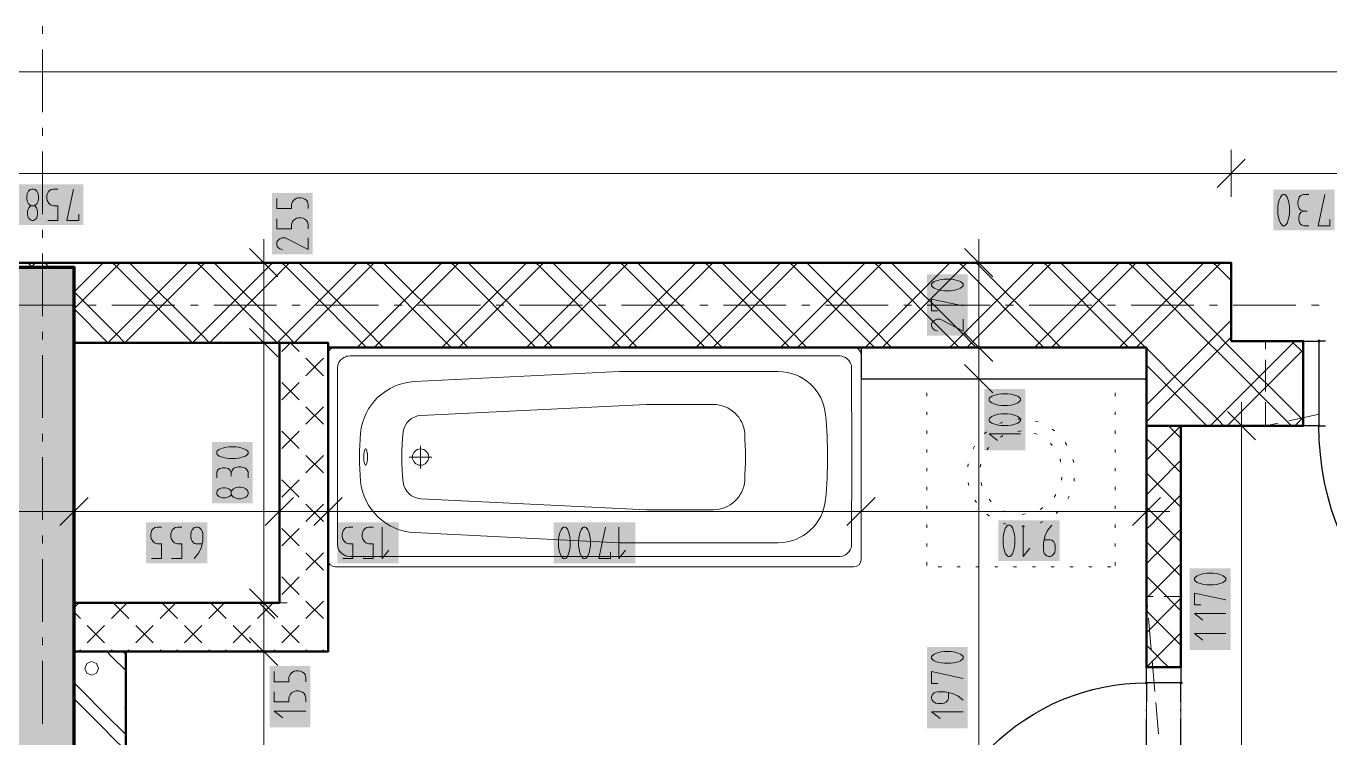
# Model space of a CAD drawing. Header units: millimetres. Extents: x 0 to 594, y 0 to 420.
# Drawn here: x 350.32 to 392.94, y 202.79 to 226.06 of the extents above; entities that cross this region are included whole.
import ezdxf

# ---------------------------------------------------------------- set-up
doc = ezdxf.new("R2010")
doc.units = ezdxf.units.MM
doc.header["$LTSCALE"] = 8
for name, color, linetype in [('PDF_Dvere', 7, 'Continuous'), ('PDF_Instalacni prizdivka do 1m', 7, 'Continuous'), ('PDF_Instalacni prizdivky', 7, 'Continuous'), ('PDF_Koty delkove', 7, 'Continuous'), ('PDF_Osy hlavni', 7, 'Continuous'), ('PDF_Preklady', 7, 'Continuous'), ('PDF_Pricky CP', 7, 'Continuous'), ('PDF_Pricky zdene', 7, 'Continuous'), ('PDF_Sanita', 7, 'Continuous'), ('PDF_Steny akusticke', 7, 'Continuous'), ('PDF_Steny obvodove nosne', 7, 'Continuous')]:
    doc.layers.add(name, color=color, linetype=linetype)

msp = doc.modelspace()

# ---------------------------------------------------------------- linework, layer by layer
at = {"layer": 'PDF_Dvere', "lineweight": 25}
for points in [[(392.067, 215.762), (392.579, 215.762), (392.579, 212.995), (392.067, 212.995)], [(388.07, 205.103), (388.07, 204.59), (386.942, 204.59), (386.942, 205.103)]]:
    msp.add_lwpolyline(points, close=True, dxfattribs=at)
for points in [[(392.795, 215.762), (392.579, 215.762)], [(388.07, 203.973), (388.07, 204.59)], [(386.942, 203.665), (386.942, 203.716)], [(386.942, 202.384), (386.942, 203.409)], [(388.07, 203.665), (388.07, 203.716)], [(388.07, 202.384), (388.07, 203.409)]]:
    msp.add_lwpolyline(points, dxfattribs=at)
for points in [[(401.303, 212.995), (401.804, 212.995), (401.804, 203.77, -0.414213), (392.579, 212.995), (392.795, 212.995)], [(386.942, 197.415), (379.767, 197.415, -0.414214), (386.942, 204.59), (386.942, 203.973)]]:
    msp.add_lwpolyline(points, format="xyb", dxfattribs=at)
at = {"layer": 'PDF_Dvere', "lineweight": 25, "transparency": 33554559}
for points in [[(392.644, 215.762), (392.579, 215.698), (392.579, 215.826), (392.515, 215.762)], [(392.644, 212.995), (392.579, 212.931), (392.579, 213.059), (392.515, 212.995)], [(386.942, 204.526), (386.878, 204.59), (387.006, 204.59), (386.942, 204.654)], [(388.07, 204.526), (388.005, 204.59), (388.134, 204.59), (388.07, 204.654)]]:
    msp.add_solid(points, dxfattribs=at)
at = {"layer": 'PDF_Instalacni prizdivka do 1m', "lineweight": 25}
msp.add_lwpolyline([(386.942, 215.557), (377.615, 215.557), (377.615, 214.532), (386.942, 214.532)], close=True, dxfattribs=at)
at = {"layer": 'PDF_Instalacni prizdivky', "lineweight": 50}
msp.add_lwpolyline([(351.888, 205.615), (351.888, 194.34), (353.579, 194.34), (353.579, 205.615)], close=True, dxfattribs=at)
at = {"layer": 'PDF_Instalacni prizdivky', "lineweight": 9}
for points in [[(353.117, 205.456), (352.958, 205.615)], [(353.579, 204.995), (353.117, 205.456)], [(353.579, 205.517), (353.481, 205.615)], [(352.464, 205.284), (352.309, 205.219), (352.244, 205.064), (352.309, 204.909), (352.464, 204.845), (352.619, 204.909)], [(352.619, 204.909), (352.683, 205.064), (352.619, 205.219), (352.464, 205.284)], [(353.579, 202.904), (353.379, 203.104), (353.117, 203.365), (351.888, 204.595)], [(352.856, 203.104), (351.888, 204.072)], [(353.579, 203.824), (353.551, 203.757), (353.579, 203.691)], [(353.117, 202.842), (352.856, 203.104)], [(353.579, 202.381), (353.117, 202.842)]]:
    msp.add_lwpolyline(points, dxfattribs=at)
at = {"layer": 'PDF_Instalacni prizdivky', "lineweight": 9, "transparency": 33554559}
for points in [[(353.078, 205.451), (353.055, 205.474), (353.101, 205.474), (353.078, 205.497)], [(353.078, 202.838), (353.055, 202.861), (353.101, 202.861), (353.078, 202.884)]]:
    msp.add_solid(points, dxfattribs=at)
at = {"layer": 'PDF_Koty delkove', "lineweight": 18}
for points in [[(510.402, 224.562), (490.697, 224.562), (470.838, 224.562), (469.351, 224.562), (157.447, 224.562)], [(390.171, 221.707), (389.248, 220.785)], [(389.71, 222.015), (389.71, 221.246), (389.71, 220.477)], [(416.513, 221.246), (405.084, 221.246), (397.192, 221.246), (389.71, 221.246), (312.015, 221.246), (304.533, 221.246), (293.412, 221.246), (290.798, 221.246), (281.778, 221.246), (279.164, 221.246), (268.043, 221.246), (260.561, 221.246), (182.866, 221.246)], [(350.615, 220.716), (350.56, 220.734), (350.506, 220.734), (350.451, 220.716), (350.396, 220.665), (350.356, 220.579), (350.342, 220.494)], [(350.342, 220.494), (350.342, 220.425), (350.356, 220.34), (350.396, 220.255), (350.451, 220.204), (350.478, 220.186), (350.588, 220.186), (350.615, 220.204), (350.67, 220.255), (350.712, 220.34), (350.725, 220.425), (350.725, 220.494), (350.712, 220.579), (350.67, 220.665), (350.615, 220.716)], [(351.026, 219.709), (351.355, 219.709), (351.355, 220.186), (351.217, 220.186), (351.122, 220.221), (351.067, 220.272), (351.013, 220.358), (350.999, 220.425), (350.999, 220.494), (351.013, 220.563), (351.04, 220.63), (351.081, 220.681), (351.135, 220.716), (351.217, 220.734), (351.355, 220.734)], [(352.04, 219.913), (352.04, 219.709), (351.656, 219.709), (351.875, 220.734)], [(358.514, 220.422), (358.514, 220.094), (358.992, 220.094), (358.992, 220.231), (359.026, 220.326), (359.078, 220.381), (359.163, 220.435), (359.23, 220.449), (359.299, 220.449), (359.368, 220.435), (359.435, 220.408), (359.487, 220.367), (359.521, 220.313), (359.539, 220.231), (359.539, 220.094)], [(391.374, 219.551), (391.402, 219.535), (391.456, 219.535), (391.484, 219.551), (391.538, 219.62), (391.579, 219.722), (391.607, 219.842), (391.621, 219.944), (391.621, 220.149), (391.607, 220.251), (391.579, 220.371), (391.538, 220.473), (391.484, 220.542), (391.456, 220.56), (391.402, 220.56), (391.374, 220.542), (391.32, 220.473), (391.279, 220.371), (391.251, 220.251), (391.237, 220.149)], [(392.25, 220.56), (392.059, 220.56), (391.991, 220.525), (391.936, 220.473), (391.908, 220.388), (391.895, 220.32), (391.895, 220.251), (391.908, 220.166), (391.936, 220.098), (391.991, 220.047), (392.086, 220.012)], [(392.935, 219.739), (392.935, 219.535), (392.552, 219.535), (392.77, 220.56)], [(350.588, 220.186), (350.615, 220.169), (350.657, 220.118), (350.684, 220.05), (350.698, 219.981), (350.698, 219.913), (350.684, 219.845), (350.657, 219.776), (350.601, 219.725), (350.56, 219.709), (350.506, 219.709), (350.465, 219.725), (350.41, 219.776), (350.383, 219.845), (350.369, 219.913), (350.369, 219.981), (350.383, 220.05), (350.41, 220.118), (350.451, 220.169), (350.478, 220.186)], [(391.237, 220.149), (391.237, 219.944), (391.251, 219.842), (391.279, 219.722), (391.32, 219.62), (391.374, 219.551)], [(392.25, 219.535), (392.086, 219.535), (392.031, 219.551), (391.977, 219.586), (391.949, 219.637), (391.922, 219.739), (391.922, 219.807), (391.949, 219.91), (392.004, 219.978), (392.086, 220.012), (392.195, 220.012)], [(358.514, 219.765), (358.514, 219.437), (358.992, 219.437), (358.992, 219.574), (359.026, 219.669), (359.078, 219.724), (359.163, 219.778), (359.23, 219.792), (359.299, 219.792), (359.368, 219.778), (359.435, 219.751), (359.487, 219.71), (359.521, 219.656), (359.539, 219.574), (359.539, 219.437)], [(358.088, 218.325), (358.088, 219.094)], [(359.539, 219.135), (359.539, 218.752), (358.855, 219.108), (358.787, 219.135), (358.684, 219.135), (358.616, 219.108), (358.565, 219.067), (358.53, 219.026), (358.514, 218.971), (358.514, 218.917), (358.53, 218.862), (358.565, 218.821), (358.616, 218.78), (358.718, 218.752)], [(381.458, 218.325), (381.458, 219.094)], [(358.55, 217.864), (357.627, 218.786)], [(381.92, 217.864), (380.997, 218.786)], [(358.857, 218.325), (358.088, 218.325), (357.32, 218.325)], [(358.088, 144.14), (358.088, 147.014), (358.088, 192.854), (358.088, 194.34), (358.088, 195.878), (358.088, 205.615), (358.088, 207.204), (358.088, 215.711), (358.088, 218.325)], [(382.227, 218.325), (381.458, 218.325), (380.69, 218.325)], [(381.458, 194.34), (381.458, 204.978), (381.458, 214.532), (381.458, 215.557), (381.458, 218.325)], [(380.535, 217.79), (380.33, 217.79), (380.228, 217.776), (380.108, 217.749), (380.006, 217.708), (379.937, 217.654), (379.921, 217.626), (379.921, 217.572), (379.937, 217.544), (380.006, 217.49), (380.108, 217.448), (380.228, 217.421), (380.33, 217.407), (380.535, 217.407), (380.637, 217.421), (380.757, 217.448), (380.86, 217.49), (380.928, 217.544), (380.946, 217.572), (380.946, 217.626), (380.928, 217.654)], [(380.928, 217.654), (380.86, 217.708), (380.757, 217.749), (380.637, 217.776), (380.535, 217.79)], [(380.125, 216.75), (379.921, 216.75), (379.921, 217.133), (380.946, 216.915)], [(358.55, 215.25), (357.627, 216.172)], [(380.946, 216.476), (380.946, 216.092), (380.262, 216.449), (380.194, 216.476), (380.091, 216.476), (380.023, 216.449), (379.972, 216.408), (379.937, 216.367), (379.921, 216.312), (379.921, 216.258), (379.937, 216.203), (379.972, 216.161), (380.023, 216.12), (380.125, 216.092)], [(358.857, 215.711), (358.088, 215.711), (357.32, 215.711)], [(381.92, 215.096), (380.997, 216.019)], [(382.227, 215.557), (381.458, 215.557), (380.69, 215.557)], [(381.92, 214.071), (380.997, 214.994)], [(382.227, 214.532), (381.458, 214.532), (380.69, 214.532)], [(382.413, 214.041), (382.208, 214.041), (382.106, 214.028), (381.986, 214), (381.884, 213.959), (381.815, 213.905), (381.799, 213.877), (381.799, 213.823), (381.815, 213.795), (381.884, 213.741), (381.986, 213.7), (382.106, 213.672), (382.208, 213.658), (382.413, 213.658), (382.515, 213.672), (382.635, 213.7), (382.738, 213.741), (382.806, 213.795), (382.824, 213.823), (382.824, 213.877), (382.806, 213.905), (382.738, 213.959), (382.635, 214), (382.515, 214.028), (382.413, 214.041)], [(390.05, 212.995), (390.05, 213.764)], [(390.511, 212.534), (389.589, 213.456)], [(382.824, 212.727), (381.799, 212.727), (382.072, 212.509)], [(390.819, 212.995), (390.05, 212.995), (389.281, 212.995)], [(390.05, 182.604), (390.05, 187.729), (390.05, 201.003), (390.05, 212.995)], [(357.165, 212.306), (356.96, 212.306), (356.858, 212.292), (356.738, 212.265), (356.636, 212.224), (356.567, 212.17), (356.551, 212.142), (356.551, 212.088), (356.567, 212.06), (356.636, 212.006), (356.738, 211.965), (356.858, 211.937), (356.96, 211.923), (357.165, 211.923), (357.267, 211.937), (357.387, 211.965), (357.49, 212.006), (357.558, 212.06), (357.576, 212.088), (357.576, 212.142)], [(357.576, 212.142), (357.558, 212.17), (357.49, 212.224), (357.387, 212.265), (357.267, 212.292), (357.165, 212.306)], [(356.551, 211.294), (356.551, 211.458), (356.567, 211.513), (356.602, 211.567), (356.653, 211.595), (356.755, 211.622), (356.824, 211.622), (356.926, 211.595), (356.995, 211.54), (357.029, 211.458), (357.029, 211.349)], [(357.576, 211.294), (357.576, 211.485), (357.541, 211.553), (357.49, 211.608), (357.405, 211.635), (357.336, 211.649), (357.267, 211.649), (357.182, 211.635), (357.115, 211.608), (357.063, 211.553), (357.029, 211.458)], [(356.567, 210.733), (356.551, 210.774), (356.551, 210.828), (356.567, 210.869), (356.619, 210.924), (356.687, 210.951), (356.755, 210.965), (356.824, 210.965), (356.892, 210.951), (356.96, 210.924), (357.011, 210.883), (357.029, 210.856)], [(352.349, 210.655), (351.426, 209.732)], [(351.888, 210.962), (351.888, 210.193), (351.888, 209.425)], [(357.029, 210.746), (357.011, 210.719), (356.96, 210.678), (356.892, 210.651), (356.824, 210.637), (356.755, 210.637), (356.687, 210.651), (356.619, 210.678), (356.567, 210.733)], [(359.062, 210.655), (358.14, 209.732)], [(358.601, 210.962), (358.601, 210.193), (358.601, 209.425)], [(360.651, 210.655), (359.729, 209.732)], [(360.19, 210.962), (360.19, 210.193), (360.19, 209.425)], [(378.076, 210.655), (377.153, 209.732)], [(377.615, 210.962), (377.615, 210.193), (377.615, 209.425)], [(387.403, 210.655), (386.481, 209.732)], [(386.942, 210.962), (386.942, 210.193), (386.942, 209.425)], [(386.942, 210.193), (383.497, 210.193), (377.615, 210.193), (377.612, 210.193), (375.857, 210.193), (371.028, 210.193), (360.19, 210.193), (358.601, 210.193), (351.888, 210.193), (349.837, 210.193), (343.124, 210.193), (341.535, 210.193), (324.11, 210.193), (314.783, 210.193), (313.655, 210.193)], [(386.942, 210.193), (387.711, 210.193)], [(382.915, 209.747), (382.915, 208.722), (383.134, 208.995)], [(383.846, 209.747), (383.709, 209.576), (383.627, 209.405), (383.572, 209.166), (383.572, 208.926), (383.586, 208.859), (383.613, 208.807), (383.641, 208.774), (383.682, 208.739), (383.737, 208.722), (383.791, 208.722), (383.846, 208.739), (383.887, 208.774), (383.914, 208.807), (383.942, 208.859), (383.956, 208.926), (383.956, 209.064), (383.942, 209.131), (383.914, 209.2), (383.846, 209.251), (383.791, 209.269), (383.6, 209.269)], [(354.422, 208.656), (354.751, 208.656), (354.751, 209.134), (354.614, 209.134), (354.519, 209.168), (354.464, 209.22), (354.409, 209.305), (354.395, 209.372), (354.395, 209.441), (354.409, 209.51), (354.436, 209.577), (354.477, 209.629), (354.532, 209.664), (354.614, 209.681), (354.751, 209.681)], [(355.079, 208.656), (355.408, 208.656), (355.408, 209.134), (355.271, 209.134), (355.176, 209.168), (355.121, 209.22), (355.066, 209.305), (355.052, 209.372), (355.052, 209.441), (355.066, 209.51), (355.093, 209.577), (355.134, 209.629), (355.189, 209.664), (355.271, 209.681), (355.408, 209.681)], [(356.065, 209.134), (355.874, 209.134), (355.819, 209.151), (355.778, 209.185), (355.75, 209.22), (355.723, 209.27), (355.709, 209.339), (355.709, 209.475), (355.723, 209.544), (355.75, 209.595), (355.778, 209.629), (355.819, 209.664), (355.874, 209.681), (355.928, 209.681), (355.983, 209.664), (356.024, 209.629), (356.051, 209.595), (356.079, 209.544), (356.093, 209.475), (356.093, 209.236), (356.038, 208.997), (355.956, 208.826), (355.819, 208.656)], [(360.678, 208.656), (361.006, 208.656), (361.006, 209.134), (360.869, 209.134), (360.774, 209.168), (360.719, 209.22), (360.665, 209.305), (360.651, 209.372), (360.651, 209.441), (360.665, 209.51), (360.692, 209.577), (360.733, 209.629), (360.787, 209.664), (360.869, 209.681), (361.006, 209.681)], [(361.335, 208.656), (361.663, 208.656), (361.663, 209.134), (361.526, 209.134), (361.431, 209.168), (361.376, 209.22), (361.322, 209.305), (361.308, 209.372), (361.308, 209.441), (361.322, 209.51), (361.349, 209.577), (361.39, 209.629), (361.444, 209.664), (361.526, 209.681)], [(361.526, 209.681), (361.663, 209.681)], [(361.965, 209.681), (361.965, 208.656), (362.183, 208.929)], [(368.765, 209.27), (368.751, 209.372), (368.723, 209.492), (368.682, 209.595), (368.628, 209.664), (368.6, 209.681), (368.546, 209.681), (368.518, 209.664), (368.464, 209.595), (368.423, 209.492), (368.396, 209.372), (368.382, 209.27)], [(368.382, 209.27), (368.382, 209.065), (368.396, 208.963), (368.423, 208.844), (368.464, 208.741), (368.518, 208.672), (368.546, 208.656), (368.6, 208.656), (368.628, 208.672), (368.682, 208.741), (368.723, 208.844), (368.751, 208.963), (368.765, 209.065), (368.765, 209.27)], [(369.422, 208.86), (369.422, 208.656), (369.039, 208.656), (369.257, 209.681)], [(369.696, 209.681), (369.696, 208.656), (369.914, 208.929)], [(389.126, 208.176), (388.921, 208.176), (388.82, 208.162), (388.7, 208.135), (388.597, 208.094), (388.529, 208.04), (388.512, 208.012), (388.512, 207.958), (388.529, 207.93), (388.597, 207.876), (388.7, 207.835), (388.82, 207.807), (388.921, 207.793), (389.126, 207.793), (389.229, 207.807), (389.349, 207.835), (389.451, 207.876), (389.52, 207.93)], [(389.52, 207.93), (389.537, 207.958), (389.537, 208.012), (389.52, 208.04), (389.451, 208.094), (389.349, 208.135), (389.229, 208.162), (389.126, 208.176)], [(358.55, 206.742), (357.627, 207.665)], [(358.857, 207.204), (358.088, 207.204), (357.32, 207.204)], [(388.716, 207.136), (388.512, 207.136), (388.512, 207.519), (389.537, 207.301)], [(389.537, 206.862), (388.512, 206.862), (388.785, 206.644)], [(358.55, 205.154), (357.627, 206.076)], [(389.537, 206.205), (388.512, 206.205), (388.785, 205.987)], [(358.857, 205.615), (358.088, 205.615), (357.32, 205.615)], [(380.535, 205.614), (380.33, 205.614), (380.228, 205.6), (380.108, 205.573), (380.006, 205.532), (379.937, 205.477), (379.921, 205.449), (379.921, 205.395), (379.937, 205.367), (380.006, 205.313), (380.108, 205.272), (380.228, 205.244), (380.33, 205.23), (380.535, 205.23), (380.637, 205.244), (380.757, 205.272), (380.86, 205.313), (380.928, 205.367), (380.946, 205.395), (380.946, 205.449), (380.928, 205.477), (380.86, 205.532), (380.757, 205.573), (380.637, 205.6), (380.535, 205.614)], [(358.435, 204.957), (358.435, 204.629), (358.913, 204.629), (358.913, 204.766), (358.948, 204.861), (358.999, 204.916), (359.084, 204.97), (359.152, 204.984), (359.221, 204.984), (359.289, 204.97), (359.357, 204.943), (359.408, 204.902), (359.443, 204.848), (359.46, 204.766), (359.46, 204.629)], [(380.125, 204.573), (379.921, 204.573), (379.921, 204.957), (380.946, 204.738)], [(358.435, 204.3), (358.435, 203.972), (358.913, 203.972), (358.913, 204.109), (358.948, 204.204), (358.999, 204.259), (359.084, 204.313)], [(359.084, 204.313), (359.152, 204.327), (359.221, 204.327), (359.289, 204.313), (359.357, 204.286), (359.408, 204.245), (359.443, 204.191), (359.46, 204.109), (359.46, 203.972)], [(380.946, 204.026), (380.775, 204.163), (380.603, 204.245), (380.365, 204.3), (380.125, 204.3), (380.057, 204.286), (380.006, 204.259), (379.972, 204.231), (379.937, 204.19), (379.921, 204.135), (379.921, 204.081), (379.937, 204.026), (379.972, 203.985), (380.006, 203.958), (380.057, 203.93), (380.125, 203.916), (380.262, 203.916), (380.33, 203.93), (380.399, 203.958), (380.45, 204.026), (380.467, 204.081), (380.467, 204.273)], [(359.46, 203.67), (358.435, 203.67), (358.708, 203.452)], [(380.946, 203.643), (379.921, 203.643), (380.194, 203.424)]]:
    msp.add_lwpolyline(points, dxfattribs=at)
for points in [[(382.413, 213.384), (382.208, 213.384), (382.106, 213.37), (381.986, 213.343), (381.884, 213.302), (381.815, 213.248), (381.799, 213.22), (381.799, 213.166), (381.815, 213.138), (381.884, 213.084), (381.986, 213.043), (382.106, 213.015), (382.208, 213.001), (382.413, 213.001), (382.515, 213.015), (382.635, 213.043), (382.738, 213.084), (382.806, 213.138), (382.824, 213.166), (382.824, 213.22), (382.806, 213.248), (382.738, 213.302), (382.635, 213.343), (382.515, 213.37)], [(357.336, 210.992), (357.267, 210.992), (357.182, 210.978), (357.097, 210.938), (357.046, 210.883), (357.029, 210.856), (357.029, 210.746), (357.046, 210.719), (357.097, 210.664), (357.182, 210.623), (357.267, 210.609), (357.336, 210.609), (357.421, 210.623), (357.507, 210.664), (357.558, 210.719), (357.576, 210.774), (357.576, 210.828), (357.558, 210.883), (357.507, 210.938), (357.421, 210.978)], [(382.258, 209.336), (382.258, 209.131), (382.272, 209.03), (382.299, 208.91), (382.34, 208.807), (382.395, 208.739), (382.423, 208.722), (382.477, 208.722), (382.505, 208.739), (382.559, 208.807), (382.6, 208.91), (382.628, 209.03), (382.642, 209.131), (382.642, 209.336), (382.628, 209.439), (382.6, 209.559), (382.559, 209.661), (382.505, 209.73), (382.477, 209.747), (382.423, 209.747), (382.395, 209.73), (382.34, 209.661), (382.299, 209.559), (382.272, 209.439)], [(367.725, 209.27), (367.725, 209.065), (367.739, 208.963), (367.766, 208.844), (367.807, 208.741), (367.861, 208.672), (367.889, 208.656), (367.943, 208.656), (367.971, 208.672), (368.025, 208.741), (368.066, 208.844), (368.094, 208.963), (368.108, 209.065), (368.108, 209.27), (368.094, 209.372), (368.066, 209.492), (368.025, 209.595), (367.971, 209.664), (367.943, 209.681), (367.889, 209.681), (367.861, 209.664), (367.807, 209.595), (367.766, 209.492), (367.739, 209.372)]]:
    msp.add_lwpolyline(points, close=True, dxfattribs=at)
at = {"layer": 'PDF_Koty delkove', "color": 7, "lineweight": 18, "true_color": 0xffffff, "transparency": 33554559}
for points in [[(352.193, 220.887), (349.531, 220.887), (352.193, 219.555), (349.531, 219.555)], [(359.693, 218.598), (359.693, 220.603), (358.36, 218.598), (358.36, 220.603)], [(393.089, 220.713), (391.084, 220.713), (393.089, 219.381), (391.084, 219.381)], [(381.1, 215.939), (381.1, 217.944), (379.767, 215.939), (379.767, 217.944)], [(382.978, 212.19), (382.978, 214.195), (381.645, 212.19), (381.645, 214.195)], [(357.73, 210.455), (357.73, 212.46), (356.397, 210.455), (356.397, 212.46)], [(356.247, 209.835), (354.242, 209.835), (356.247, 208.502), (354.242, 208.502)], [(362.502, 209.835), (360.497, 209.835), (362.502, 208.502), (360.497, 208.502)], [(370.233, 209.835), (367.571, 209.835), (370.233, 208.502), (367.571, 208.502)], [(384.11, 209.901), (382.105, 209.901), (384.11, 208.569), (382.105, 208.569)], [(389.691, 205.668), (389.691, 208.33), (388.359, 205.668), (388.359, 208.33)], [(381.1, 203.105), (381.1, 205.767), (379.767, 203.105), (379.767, 205.767)], [(359.614, 203.133), (359.614, 205.138), (358.282, 203.133), (358.282, 205.138)]]:
    msp.add_solid(points, dxfattribs=at)
at = {"layer": 'PDF_Osy hlavni', "lineweight": 18}
for points in [[(350.862, 225.805), (350.862, 226.061)], [(350.862, 223.242), (350.862, 225.292)], [(350.862, 222.474), (350.862, 222.73)], [(350.862, 219.911), (350.862, 221.961)], [(350.862, 219.142), (350.862, 219.399)], [(350.862, 216.58), (350.862, 218.63)], [(351.847, 216.941), (349.797, 216.941)], [(352.616, 216.941), (352.36, 216.941)], [(355.178, 216.941), (353.128, 216.941)], [(355.947, 216.941), (355.691, 216.941)], [(358.509, 216.941), (356.459, 216.941)], [(359.278, 216.941), (359.022, 216.941)], [(361.841, 216.941), (359.791, 216.941)], [(362.609, 216.941), (362.353, 216.941)], [(365.172, 216.941), (363.122, 216.941)], [(365.941, 216.941), (365.684, 216.941)], [(368.503, 216.941), (366.453, 216.941)], [(369.272, 216.941), (369.016, 216.941)], [(371.834, 216.941), (369.784, 216.941)], [(372.603, 216.941), (372.347, 216.941)], [(375.166, 216.941), (373.116, 216.941)], [(375.934, 216.941), (375.678, 216.941)], [(378.497, 216.941), (376.447, 216.941)], [(379.266, 216.941), (379.009, 216.941)], [(381.828, 216.941), (379.778, 216.941)], [(382.597, 216.941), (382.34, 216.941)], [(385.159, 216.941), (383.109, 216.941)], [(385.928, 216.941), (385.672, 216.941)], [(388.49, 216.941), (386.44, 216.941)], [(389.259, 216.941), (389.003, 216.941)], [(391.822, 216.941), (389.772, 216.941)], [(392.59, 216.941), (392.334, 216.941)], [(350.862, 215.811), (350.862, 216.068)], [(350.862, 213.249), (350.862, 215.299)], [(350.862, 212.48), (350.862, 212.736)], [(350.862, 209.918), (350.862, 211.968)], [(350.862, 209.149), (350.862, 209.405)], [(350.862, 206.586), (350.862, 208.636)], [(350.862, 205.818), (350.862, 206.074)], [(350.862, 203.255), (350.862, 205.305)]]:
    msp.add_lwpolyline(points, dxfattribs=at)
at = {"layer": 'PDF_Preklady', "lineweight": 18}
for points in [[(391.309, 215.762), (390.837, 215.762)], [(390.837, 215.504), (390.837, 215.762)], [(392.693, 215.762), (392.067, 215.762), (391.668, 215.762)], [(390.837, 214.12), (390.837, 215.145)], [(390.837, 212.995), (390.837, 213.761)], [(391.591, 213.159), (392.592, 213.377)], [(390.837, 212.995), (391.24, 213.083)], [(391.309, 212.995), (390.837, 212.995)], [(392.693, 212.995), (392.067, 212.995), (391.668, 212.995)], [(386.973, 207.061), (386.942, 207.409), (387.158, 207.409)], [(386.942, 207.201), (386.942, 207.409)], [(388.07, 207.201), (388.07, 207.409), (387.517, 207.409)], [(386.942, 205.818), (386.942, 206.843)], [(387.094, 205.683), (387.004, 206.704)], [(388.07, 205.818), (388.07, 206.843)], [(386.942, 204.434), (386.942, 205.103), (386.942, 205.459)], [(388.07, 204.434), (388.07, 205.103), (388.07, 205.459)], [(387.215, 204.305), (387.125, 205.326)], [(386.942, 203.05), (386.942, 204.075)], [(387.337, 202.926), (387.247, 203.947)], [(388.07, 203.05), (388.07, 204.075)]]:
    msp.add_lwpolyline(points, dxfattribs=at)
at = {"layer": 'PDF_Preklady', "lineweight": 18, "transparency": 33554559}
for points in [[(390.883, 215.762), (390.837, 215.716), (390.837, 215.809), (390.791, 215.762)], [(390.837, 215.716), (390.791, 215.762), (390.883, 215.762), (390.837, 215.809)], [(392.113, 215.762), (392.067, 215.716), (392.067, 215.809), (392.021, 215.762)], [(392.113, 215.762), (392.067, 215.716), (392.067, 215.809), (392.021, 215.762)], [(390.837, 212.949), (390.791, 212.995), (390.883, 212.995), (390.837, 213.041)], [(390.883, 212.995), (390.837, 212.949), (390.837, 213.041), (390.791, 212.995)], [(390.792, 212.985), (390.827, 213.04), (390.847, 212.95), (390.882, 213.005)], [(392.113, 212.995), (392.067, 212.949), (392.067, 213.041), (392.021, 212.995)], [(392.113, 212.995), (392.067, 212.949), (392.067, 213.041), (392.021, 212.995)], [(386.946, 207.363), (386.896, 207.405), (386.988, 207.413), (386.938, 207.455)], [(386.988, 207.409), (386.942, 207.363), (386.942, 207.455), (386.896, 207.409)], [(386.942, 207.363), (386.896, 207.409), (386.988, 207.409), (386.942, 207.455)], [(388.07, 207.363), (388.023, 207.409), (388.116, 207.409), (388.07, 207.455)], [(388.116, 207.409), (388.07, 207.363), (388.07, 207.455), (388.023, 207.409)], [(386.942, 205.056), (386.896, 205.103), (386.988, 205.103), (386.942, 205.149)], [(386.942, 205.056), (386.896, 205.103), (386.988, 205.103), (386.942, 205.149)], [(388.07, 205.056), (388.023, 205.103), (388.116, 205.103), (388.07, 205.149)], [(388.07, 205.056), (388.023, 205.103), (388.116, 205.103), (388.07, 205.149)]]:
    msp.add_solid(points, dxfattribs=at)
at = {"layer": 'PDF_Pricky CP', "lineweight": 50}
for points in [[(358.601, 205.615), (360.19, 205.615), (360.19, 215.557), (360.19, 215.711), (359.626, 215.711), (358.601, 215.711), (358.601, 207.204)], [(358.601, 207.204), (351.887, 207.204), (351.887, 205.615), (351.939, 205.615), (358.601, 205.615)]]:
    msp.add_lwpolyline(points, dxfattribs=at)
at = {"layer": 'PDF_Pricky CP', "lineweight": 9}
for points in [[(359.244, 215.427), (358.96, 215.711), (358.675, 215.427)], [(358.96, 215.711), (358.96, 215.711)], [(358.96, 215.711), (358.96, 215.711)], [(360.039, 214.632), (359.47, 215.201)], [(360.039, 215.201), (359.47, 214.632)], [(359.244, 213.838), (358.96, 214.122), (358.675, 214.407)], [(358.675, 213.838), (358.96, 214.122), (359.244, 214.407)], [(360.039, 213.044), (359.47, 213.612)], [(360.039, 213.612), (359.47, 213.044)], [(359.244, 212.249), (358.96, 212.534), (358.675, 212.818)], [(358.675, 212.249), (358.96, 212.534), (359.244, 212.818)], [(360.039, 211.455), (359.47, 212.024)], [(360.039, 212.024), (359.47, 211.455)], [(359.244, 210.661), (358.96, 210.945), (358.675, 211.229)], [(358.675, 210.661), (358.96, 210.945), (359.244, 211.229)], [(360.039, 209.866), (359.47, 210.435)], [(360.039, 210.435), (359.47, 209.866)], [(359.244, 209.072), (358.96, 209.356), (358.675, 209.641)], [(358.675, 209.072), (358.96, 209.356), (359.244, 209.641)], [(360.039, 208.277), (359.47, 208.846)], [(360.039, 208.846), (359.47, 208.277)], [(359.244, 207.483), (358.96, 207.767), (358.675, 208.052)], [(358.675, 207.483), (358.96, 207.767), (359.244, 208.052)], [(352.041, 207.204), (351.887, 207.05)], [(353.63, 207.204), (353.115, 206.689)], [(353.684, 206.689), (353.169, 207.204)], [(355.219, 207.204), (354.704, 206.689)], [(355.272, 206.689), (354.757, 207.204)], [(356.807, 207.204), (356.292, 206.689)], [(356.861, 206.689), (356.346, 207.204)], [(358.396, 207.204), (357.881, 206.689)], [(358.45, 206.689), (357.935, 207.204)], [(360.039, 206.689), (359.47, 207.257)], [(360.039, 207.257), (359.47, 206.689)], [(352.095, 206.689), (351.887, 206.896)], [(352.605, 206.179), (352.32, 206.463)], [(352.889, 205.894), (352.605, 206.179), (352.889, 206.463)], [(354.194, 206.179), (353.909, 206.463)], [(354.478, 205.894), (354.194, 206.179), (354.478, 206.463)], [(355.782, 206.179), (355.498, 206.463)], [(356.067, 205.894), (355.782, 206.179), (356.067, 206.463)], [(357.371, 206.179), (357.087, 206.463)], [(357.655, 205.894), (357.371, 206.179), (357.655, 206.463)], [(359.244, 205.894), (358.96, 206.179), (358.675, 206.463)], [(358.675, 205.894), (358.96, 206.179), (359.244, 206.463)], [(352.605, 206.179), (352.32, 205.894)], [(354.194, 206.179), (353.909, 205.894)], [(355.782, 206.179), (355.498, 205.894)], [(357.371, 206.179), (357.087, 205.894)], [(352.095, 205.669), (352.041, 205.615)], [(353.169, 205.615), (353.115, 205.669)], [(353.684, 205.669), (353.63, 205.615)], [(354.757, 205.615), (354.704, 205.669)], [(355.272, 205.669), (355.219, 205.615)], [(356.346, 205.615), (356.292, 205.669)], [(356.861, 205.669), (356.807, 205.615)], [(357.935, 205.615), (357.881, 205.669)], [(358.45, 205.669), (358.396, 205.615)], [(359.524, 205.615), (359.47, 205.669)], [(360.039, 205.669), (359.985, 205.615)]]:
    msp.add_lwpolyline(points, dxfattribs=at)
at = {"layer": 'PDF_Pricky zdene', "lineweight": 50}
for points in [[(388.07, 205.103), (388.07, 207.409), (388.07, 212.995), (386.942, 212.995), (386.942, 207.409), (386.942, 205.103)], [(388.07, 205.103), (386.942, 205.103)]]:
    msp.add_lwpolyline(points, dxfattribs=at)
at = {"layer": 'PDF_Pricky zdene', "lineweight": 9}
for points in [[(388.07, 212.995), (387.301, 212.226)], [(388.07, 212.585), (387.66, 212.995)], [(388.07, 211.457), (387.301, 212.226), (386.968, 212.559), (386.942, 212.585)], [(387.301, 212.226), (387.006, 211.932), (386.942, 211.867)], [(388.07, 211.867), (387.301, 211.099), (387.071, 210.868), (386.942, 210.74)], [(388.07, 210.33), (387.301, 211.099), (387.041, 211.359), (386.942, 211.457)], [(388.07, 210.74), (387.301, 209.971), (387.135, 209.805), (386.942, 209.612)], [(388.07, 209.202), (387.301, 209.971), (387.113, 210.159), (386.942, 210.33)], [(388.07, 209.612), (387.301, 208.844), (387.199, 208.742), (386.942, 208.485)], [(388.07, 208.075), (387.301, 208.844), (387.186, 208.959), (386.942, 209.202)], [(388.07, 208.485), (387.301, 207.716), (387.263, 207.679), (386.942, 207.357)], [(388.07, 206.947), (387.301, 207.716), (387.259, 207.758), (386.942, 208.075)], [(388.07, 207.357), (387.328, 206.616), (387.301, 206.589), (386.942, 206.23)], [(388.07, 205.82), (387.331, 206.558), (387.301, 206.589), (386.942, 206.947)], [(388.07, 206.23), (387.392, 205.552), (387.301, 205.461), (386.942, 205.82)], [(387.301, 205.461), (386.942, 205.103)], [(387.66, 205.103), (387.404, 205.358), (387.301, 205.461)], [(388.07, 205.103), (388.07, 205.103)]]:
    msp.add_lwpolyline(points, dxfattribs=at)
at = {"layer": 'PDF_Sanita', "lineweight": 13}
for points in [[(377.38, 208.382), (377.379, 208.382), (360.426, 208.382, -0.414213), (360.19, 208.618), (360.19, 215.322, -0.414216), (360.426, 215.557), (377.379, 215.557, -0.414195), (377.615, 215.322), (377.615, 208.618, -0.414195)], [(363.018, 209.502), (369.713, 209.172), (374.904, 209.172, 0.387969), (376.455, 210.589, 0.045237), (376.455, 213.351, 0.387969), (374.904, 214.768), (369.713, 214.768), (363.018, 214.438, 0.372025), (361.253, 212.755, 0.048486), (361.253, 211.185, 0.372022)]]:
    msp.add_lwpolyline(points, format="xyb", close=True, dxfattribs=at)
for points in [[(368.902, 208.721), (376.934, 208.722), (376.992, 208.732), (377.044, 208.748), (377.102, 208.775), (377.147, 208.805), (377.193, 208.847), (377.228, 208.888), (377.262, 208.943), (377.287, 209.003), (377.299, 209.049), (377.306, 209.096), (377.307, 212.001), (377.306, 214.906), (377.299, 214.952), (377.287, 214.998), (377.262, 215.058), (377.228, 215.113), (377.193, 215.155), (377.147, 215.196), (377.102, 215.226), (377.044, 215.253), (376.992, 215.27), (376.934, 215.279), (368.902, 215.281), (360.913, 215.281), (360.836, 215.274), (360.797, 215.265), (360.76, 215.253), (360.707, 215.228), (360.658, 215.196), (360.611, 215.154), (360.577, 215.113), (360.548, 215.068), (360.525, 215.018), (360.508, 214.963), (360.499, 214.905), (360.497, 212.001)], [(379.767, 214.532), (379.767, 214.532)], [(379.767, 214.532), (379.767, 214.532)], [(380.239, 214.532), (380.137, 214.532)], [(380.854, 214.532), (380.752, 214.532)], [(381.469, 214.532), (381.367, 214.532)], [(382.084, 214.532), (381.982, 214.532)], [(382.699, 214.532), (382.597, 214.532)], [(383.314, 214.532), (383.212, 214.532)], [(383.929, 214.532), (383.827, 214.532)], [(384.544, 214.532), (384.442, 214.532)], [(385.159, 214.532), (385.057, 214.532)], [(385.774, 214.532), (385.672, 214.532)], [(385.917, 214.532), (385.917, 214.532)], [(385.917, 214.532), (385.917, 214.532)], [(379.767, 213.966), (379.767, 214.069)], [(385.917, 213.966), (385.917, 214.069)], [(379.767, 213.351), (379.767, 213.454)], [(382.239, 213.108), (382.146, 213.064)], [(382.842, 213.215), (382.74, 213.206)], [(383.403, 213.119), (383.304, 213.146)], [(385.917, 213.351), (385.917, 213.454)], [(379.767, 212.736), (379.767, 212.839)], [(381.709, 212.8), (381.637, 212.728)], [(382.251, 212.675), (382.166, 212.618)], [(382.842, 212.824), (382.741, 212.804)], [(383.368, 212.718), (383.365, 212.72), (383.268, 212.739)], [(383.94, 212.826), (383.856, 212.884)], [(385.917, 212.736), (385.917, 212.839)], [(363.214, 211.597), (363.214, 212.343)], [(381.317, 212.329), (381.274, 212.237)], [(381.785, 212.288), (381.728, 212.203)], [(383.856, 212.353), (383.808, 212.424)], [(384.343, 212.366), (384.284, 212.45)], [(360.497, 212.001), (360.499, 209.097), (360.508, 209.039), (360.525, 208.983), (360.548, 208.933), (360.577, 208.888), (360.611, 208.847), (360.658, 208.805), (360.707, 208.773), (360.76, 208.748), (360.797, 208.736), (360.836, 208.727), (360.913, 208.721), (368.902, 208.721)], [(361.368, 211.816), (361.372, 211.792), (361.379, 211.765), (361.389, 211.736), (361.402, 211.713), (361.418, 211.703), (361.434, 211.713), (361.448, 211.736), (361.457, 211.765), (361.464, 211.792), (361.468, 211.816), (361.471, 211.836), (361.473, 211.853), (361.475, 211.867), (361.476, 211.879), (361.477, 211.889), (361.477, 211.898), (361.479, 211.926), (361.479, 211.954), (361.479, 211.994), (361.477, 212.042), (361.477, 212.051), (361.476, 212.061), (361.475, 212.073), (361.473, 212.087), (361.471, 212.104), (361.468, 212.124), (361.464, 212.148), (361.457, 212.175), (361.448, 212.204), (361.434, 212.227), (361.418, 212.236), (361.402, 212.227), (361.389, 212.204), (361.379, 212.175), (361.372, 212.148), (361.368, 212.124), (361.365, 212.104), (361.363, 212.087), (361.361, 212.073), (361.36, 212.061), (361.359, 212.051), (361.359, 212.042), (361.358, 212.034), (361.357, 212.009), (361.357, 211.982), (361.357, 211.941)], [(361.357, 211.941), (361.359, 211.889), (361.36, 211.879), (361.361, 211.867), (361.363, 211.853), (361.365, 211.836), (361.368, 211.816)], [(363.587, 211.97), (362.84, 211.97)], [(379.767, 212.121), (379.767, 212.224)], [(384.137, 211.816), (384.117, 211.917)], [(384.564, 211.795), (384.537, 211.894)], [(385.917, 212.121), (385.917, 212.224)], [(379.767, 211.506), (379.767, 211.609)], [(381.111, 211.753), (381.102, 211.651)], [(381.531, 211.74), (381.511, 211.639)], [(385.917, 211.506), (385.917, 211.609)], [(379.767, 210.891), (379.767, 210.994)], [(381.115, 211.141), (381.141, 211.042)], [(381.539, 211.137), (381.559, 211.036)], [(384.16, 211.213), (384.18, 211.314)], [(384.575, 211.184), (384.584, 211.286)], [(385.917, 210.891), (385.917, 210.994)], [(381.329, 210.567), (381.387, 210.483)], [(381.806, 210.595), (381.863, 210.509)], [(383.921, 210.659), (383.978, 210.745)], [(384.376, 210.605), (384.419, 210.698)], [(379.767, 210.276), (379.767, 210.379)], [(382.283, 210.219), (382.319, 210.195), (382.378, 210.183)], [(382.88, 210.098), (382.981, 210.118)], [(383.465, 210.262), (383.551, 210.319)], [(383.99, 210.13), (384.063, 210.203)], [(385.917, 210.276), (385.917, 210.379)], [(379.767, 209.661), (379.767, 209.764)], [(381.726, 210.102), (381.81, 210.043)], [(382.26, 209.801), (382.359, 209.775)], [(382.864, 209.702), (382.966, 209.711)], [(383.465, 209.817), (383.558, 209.86)], [(385.917, 209.661), (385.917, 209.764)], [(379.767, 209.046), (379.767, 209.149)], [(385.917, 209.046), (385.917, 209.149)], [(379.767, 208.431), (379.767, 208.534)], [(385.917, 208.431), (385.917, 208.534)], [(379.767, 208.382), (379.767, 208.382)], [(379.767, 208.382), (379.767, 208.382)], [(380.239, 208.382), (380.137, 208.382)], [(380.854, 208.382), (380.752, 208.382)], [(381.469, 208.382), (381.367, 208.382)], [(382.084, 208.382), (381.982, 208.382)], [(382.699, 208.382), (382.597, 208.382)], [(383.314, 208.382), (383.212, 208.382)], [(383.929, 208.382), (383.827, 208.382)], [(384.544, 208.382), (384.442, 208.382)], [(385.159, 208.382), (385.057, 208.382)], [(385.774, 208.382), (385.672, 208.382)], [(385.917, 208.382), (385.917, 208.382)], [(385.917, 208.382), (385.917, 208.382)]]:
    msp.add_lwpolyline(points, dxfattribs=at)
msp.add_lwpolyline([(362.649, 212.79, -0.364849), (363.229, 213.33), (370.601, 213.693), (372.786, 213.692, -0.395982), (373.809, 212.731, -0.031026), (373.809, 211.209, -0.395982), (372.786, 210.248), (370.601, 210.247), (363.229, 210.61, -0.364851), (362.649, 211.149)], format="xyb", dxfattribs=at)
msp.add_circle((363.214, 211.97), 0.266, dxfattribs=at)
at = {"layer": 'PDF_Sanita', "lineweight": 9}
msp.add_arc((369.332, 211.97), 6.734, 173.0014, 186.9986, dxfattribs=at)
at = {"layer": 'PDF_Steny akusticke', "lineweight": 50}
for points in [[(359.626, 218.325), (341.535, 218.325)], [(387.096, 218.325), (359.626, 218.325)], [(389.71, 215.762), (389.71, 218.325), (387.096, 218.325)], [(341.535, 215.711), (349.837, 215.711), (349.837, 218.171), (351.887, 218.171), (351.887, 215.711), (358.601, 215.711), (359.626, 215.711)], [(359.626, 215.711), (360.19, 215.711), (360.19, 215.557), (386.942, 215.557)], [(392.067, 215.762), (390.837, 215.762), (389.71, 215.762)], [(392.067, 215.762), (392.067, 212.995)], [(386.942, 215.557), (386.942, 212.995)], [(386.942, 212.995), (388.07, 212.995), (390.837, 212.995), (392.067, 212.995)]]:
    msp.add_lwpolyline(points, dxfattribs=at)
at = {"layer": 'PDF_Steny akusticke', "lineweight": 9}
for points in [[(350.534, 218.171), (350.504, 218.202), (350.381, 218.325)], [(350.473, 218.171), (350.504, 218.202), (350.627, 218.325)], [(351.088, 218.171), (350.934, 218.325)], [(351.887, 217.372), (352.841, 218.325)], [(351.887, 216.818), (353.271, 218.202), (353.394, 218.325)], [(352.994, 215.711), (353.271, 215.988), (355.608, 218.325)], [(355.762, 215.711), (353.271, 218.202), (353.148, 218.325)], [(353.548, 215.711), (356.039, 218.202), (356.162, 218.325)], [(356.315, 215.711), (356.039, 215.988), (353.702, 218.325)], [(355.762, 215.711), (356.039, 215.988), (358.376, 218.325)], [(358.529, 215.711), (356.039, 218.202), (355.916, 218.325)], [(356.315, 215.711), (358.806, 218.202), (358.929, 218.325)], [(359.083, 215.711), (358.806, 215.988), (356.469, 218.325)], [(361.297, 215.711), (359.626, 217.382), (358.806, 218.202), (358.683, 218.325)], [(359.626, 217.935), (359.237, 218.325)], [(359.626, 216.808), (361.143, 218.325)], [(359.626, 216.254), (361.574, 218.202), (361.697, 218.325)], [(361.143, 215.557), (361.297, 215.711), (361.574, 215.988), (363.911, 218.325)], [(361.574, 218.202), (361.451, 218.325)], [(361.697, 215.557), (361.85, 215.711), (364.341, 218.202), (364.464, 218.325)], [(364.618, 215.711), (364.341, 215.988), (362.004, 218.325)], [(364.341, 218.202), (364.218, 218.325)], [(364.341, 215.988), (366.678, 218.325)], [(364.464, 215.557), (364.618, 215.711), (367.108, 218.202), (367.231, 218.325)], [(367.108, 215.988), (364.771, 218.325)], [(367.108, 218.202), (366.985, 218.325)], [(367.385, 215.711), (367.108, 215.988), (369.445, 218.325)], [(367.231, 215.557), (367.385, 215.711), (369.876, 218.202), (369.753, 218.325)], [(369.876, 215.988), (367.539, 218.325)], [(370.153, 215.711), (369.876, 215.988), (372.213, 218.325)], [(369.876, 218.202), (369.999, 218.325)], [(369.999, 215.557), (370.153, 215.711), (372.643, 218.202), (372.52, 218.325)], [(372.643, 215.988), (370.306, 218.325)], [(375.534, 218.325), (375.411, 218.202), (372.92, 215.711), (372.643, 215.988), (374.98, 218.325)], [(372.643, 218.202), (372.766, 218.325)], [(375.411, 215.988), (373.074, 218.325)], [(375.411, 218.202), (375.288, 218.325)], [(378.301, 218.325), (378.178, 218.202), (375.688, 215.711), (375.411, 215.988), (377.748, 218.325)], [(378.178, 215.988), (375.841, 218.325)], [(378.178, 218.202), (378.055, 218.325)], [(378.455, 215.711), (378.178, 215.988), (380.515, 218.325)], [(378.301, 215.557), (378.455, 215.711), (380.946, 218.202), (381.069, 218.325)], [(380.946, 215.988), (378.609, 218.325)], [(380.946, 218.202), (380.823, 218.325)], [(381.223, 215.711), (380.946, 215.988), (383.283, 218.325)], [(381.069, 215.557), (381.223, 215.711), (383.713, 218.202), (383.59, 218.325)], [(383.713, 215.988), (381.376, 218.325)], [(383.836, 215.557), (383.99, 215.711), (383.713, 215.988), (386.05, 218.325)], [(383.713, 218.202), (383.836, 218.325)], [(383.99, 215.711), (386.481, 218.202), (386.358, 218.325)], [(386.481, 215.988), (384.144, 218.325)], [(386.481, 218.202), (386.604, 218.325)], [(387.096, 218.141), (386.911, 218.325)], [(387.096, 216.603), (388.818, 218.325)], [(387.096, 216.049), (389.248, 218.202), (389.371, 218.325)], [(389.71, 217.741), (389.248, 218.202), (389.125, 218.325)], [(389.71, 218.294), (389.679, 218.325)], [(362.004, 215.557), (361.85, 215.711), (361.574, 215.988), (359.626, 217.935)], [(364.064, 215.711), (361.574, 218.202)], [(366.832, 215.711), (364.341, 218.202)], [(369.599, 215.711), (367.108, 218.202)], [(372.367, 215.711), (369.876, 218.202)], [(375.134, 215.711), (372.643, 218.202)], [(377.902, 215.711), (375.411, 218.202)], [(380.669, 215.711), (378.178, 218.202)], [(383.437, 215.711), (380.946, 218.202)], [(386.204, 215.711), (383.713, 218.202)], [(389.315, 215.368), (389.248, 215.434), (388.972, 215.711), (387.096, 217.587), (386.481, 218.202)], [(389.592, 215.645), (389.525, 215.711), (389.248, 215.988), (387.096, 218.141)], [(353.548, 215.711), (353.271, 215.988), (351.887, 217.372)], [(352.994, 215.711), (351.887, 216.818)], [(358.806, 215.988), (359.626, 216.808)], [(387.096, 216.049), (386.758, 215.711), (386.481, 215.988), (387.096, 216.603)], [(359.083, 215.711), (359.626, 216.254)], [(386.942, 213.682), (388.972, 215.711), (389.248, 215.988), (389.71, 216.449)], [(358.529, 215.711), (358.806, 215.988)], [(361.451, 215.557), (361.297, 215.711)], [(363.911, 215.557), (364.064, 215.711), (364.341, 215.988)], [(364.218, 215.557), (364.064, 215.711)], [(364.771, 215.557), (364.618, 215.711)], [(366.985, 215.557), (366.832, 215.711), (366.678, 215.557)], [(366.832, 215.711), (367.108, 215.988)], [(367.539, 215.557), (367.385, 215.711)], [(369.753, 215.557), (369.599, 215.711), (369.445, 215.557)], [(369.599, 215.711), (369.876, 215.988)], [(370.306, 215.557), (370.153, 215.711)], [(372.52, 215.557), (372.367, 215.711), (372.213, 215.557)], [(372.367, 215.711), (372.643, 215.988)], [(372.766, 215.557), (372.92, 215.711)], [(373.074, 215.557), (372.92, 215.711)], [(375.288, 215.557), (375.134, 215.711), (374.98, 215.557)], [(375.134, 215.711), (375.411, 215.988)], [(375.534, 215.557), (375.688, 215.711)], [(375.841, 215.557), (375.688, 215.711)], [(378.055, 215.557), (377.902, 215.711), (377.748, 215.557)], [(377.902, 215.711), (378.178, 215.988)], [(378.609, 215.557), (378.455, 215.711)], [(380.823, 215.557), (380.669, 215.711), (380.515, 215.557)], [(380.669, 215.711), (380.946, 215.988)], [(381.376, 215.557), (381.223, 215.711)], [(383.59, 215.557), (383.437, 215.711), (383.283, 215.557)], [(383.437, 215.711), (383.713, 215.988)], [(384.144, 215.557), (383.99, 215.711)], [(386.358, 215.557), (386.204, 215.711), (386.05, 215.557)], [(386.204, 215.711), (386.481, 215.988)], [(386.604, 215.557), (386.758, 215.711)], [(386.911, 215.557), (386.758, 215.711)], [(386.942, 213.128), (389.248, 215.434), (389.525, 215.711), (389.71, 215.896)], [(389.023, 212.995), (389.248, 213.22), (391.739, 215.711), (391.79, 215.762)], [(392.067, 215.383), (392.016, 215.434), (391.739, 215.711), (391.688, 215.762)], [(388.208, 214.261), (386.942, 215.527)], [(391.688, 212.995), (389.315, 215.368)], [(389.576, 212.995), (392.016, 215.434)], [(392.067, 213.169), (392.016, 213.22), (389.592, 215.645)], [(392.016, 215.434), (392.067, 215.486)], [(387.931, 213.984), (386.942, 214.973)], [(388.92, 212.995), (387.931, 213.984)], [(389.474, 212.995), (389.248, 213.22), (388.208, 214.261)], [(391.79, 212.995), (392.016, 213.22), (392.067, 213.272)]]:
    msp.add_lwpolyline(points, dxfattribs=at)
at = {"layer": 'PDF_Steny obvodove nosne', "lineweight": 70}
msp.add_lwpolyline([(351.887, 129.561), (351.887, 131.969), (351.887, 205.615), (351.887, 215.711), (351.887, 218.171), (349.837, 218.171), (349.837, 215.711), (349.837, 207.204), (349.837, 205.615), (349.837, 131.969), (349.837, 129.561)], close=True, dxfattribs=at)
at = {"layer": 'PDF_Steny obvodove nosne', "color": 9, "lineweight": 9, "true_color": 0xc0c0c0, "transparency": 33554559}
msp.add_solid([(351.887, 129.561), (351.887, 218.171), (349.837, 129.561), (349.837, 218.171)], dxfattribs=at)

doc.saveas('drawing.dxf')
